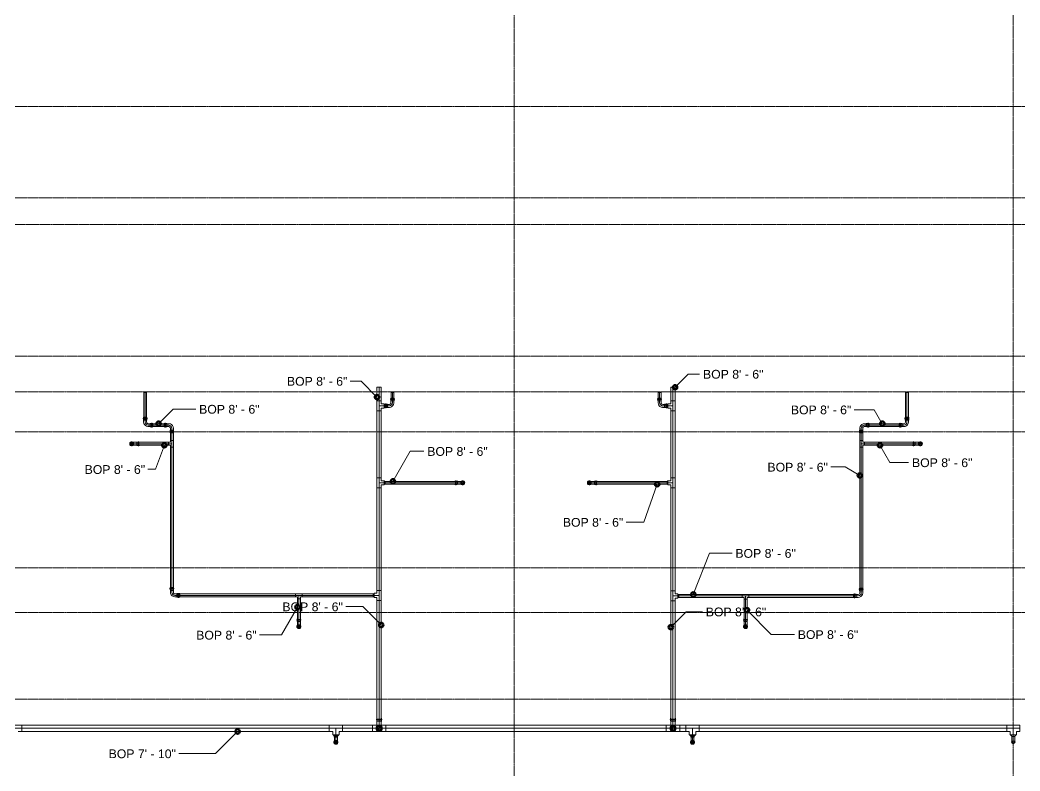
# Model space of a CAD drawing. Header units: inches. Extents: x -3679 to 241, y -496 to 1784.
# Drawn here: x -1233.8 to -785, y 306.9 to 643.7 of the extents above; entities that cross this region are included whole.
import ezdxf

# ---------------------------------------------------------------- set-up
doc = ezdxf.new("R2010")
doc.units = ezdxf.units.IN
doc.header["$MEASUREMENT"] = 0
doc.linetypes.add('Grid Line', pattern=[0.875, 0.5, -0.125, 0.125, -0.125])
for name, color, linetype, lineweight in [('G-ANNO-DIMS', 251, 'Continuous', 9), ('P-PIPE', 1, 'Continuous', 9), ('P-PIPE-CNTR', 1, 'Continuous', 9), ('S-GRID', 8, 'Continuous', 9)]:
    doc.layers.add(name, color=color, linetype=linetype, lineweight=lineweight)
doc.styles.add('Arial', font='arial.ttf', dxfattribs={"height": 3.934132})

# ---------------------------------------------------------------- blocks, each defined once
blk = doc.blocks.new('Victaulic-VicPress316-Elbow 90-45deg Style P568_P571 - Standard-523083-FIFTH LEVEL')
at = {"layer": 'P-PIPE'}
for p, q in [((-3.18, 0.77), (-3.52, 0.77)), ((-3.52, 0.77), (-3.52, -0.77)), ((-3.52, -0.77), (-3.52, 0.77)), ((-2.22, 0.66), (-3.52, 0.66)), ((-3.52, -0.66), (-3.52, 0.66)), ((-3.52, 0.66), (-3.52, -0.66)), ((-3.18, -0.77), (-3.18, 0.77)), ((-3.18, 0.77), (-3.18, -0.77)), ((-2.44, 0.77), (-2.89, 0.77)), ((-2.89, -0.77), (-2.89, 0.77)), ((-2.89, 0.77), (-2.89, -0.77)), ((-1.39, 0.66), (-2.33, 0.66)), ((-2.33, 0), (-2.33, 0.66)), ((-2.33, 0.66), (-2.33, 0)), ((-2.22, -0.66), (-2.22, 0.66)), ((-2.22, 0.66), (-2.22, -0.66)), ((-0.77, 3.52), (-0.77, 3.18)), ((0.77, 3.52), (-0.77, 3.52)), ((-0.77, 3.52), (0.77, 3.52)), ((-0.77, 3.18), (0.77, 3.18)), ((0.77, 3.18), (-0.77, 3.18)), ((-0.77, 2.89), (-0.77, 2.44)), ((-0.77, 2.89), (0.77, 2.89)), ((0.77, 2.89), (-0.77, 2.89)), ((-0.66, 3.52), (-0.66, 2.22)), ((-0.66, 3.52), (0.66, 3.52)), ((0.66, 3.52), (-0.66, 3.52)), ((-0.66, 2.33), (-0.66, 1.39)), ((0, 2.33), (-0.66, 2.33)), ((-0.66, 2.33), (0, 2.33)), ((-0.66, 2.22), (0.66, 2.22)), ((0.66, 2.22), (-0.66, 2.22)), ((0, 2.33), (0.66, 2.33)), ((0.66, 2.33), (0, 2.33)), ((0, 1.39), (0, 2.33)), ((0.66, 2.22), (0.66, 3.52)), ((0.66, 1.39), (0.66, 2.33)), ((0.77, 3.18), (0.77, 3.52)), ((0.77, 2.44), (0.77, 2.89)), ((-3.52, -0.66), (-2.22, -0.66)), ((-3.52, -0.77), (-3.18, -0.77)), ((-2.89, -0.77), (-2.44, -0.77)), ((-2.33, 0), (-2.33, -0.66)), ((-2.33, -0.66), (-2.33, 0)), ((-1.39, 0), (-2.33, 0)), ((-2.33, -0.66), (-1.39, -0.66))]:
    blk.add_line(p, q, dxfattribs=at)
at = {"layer": 'P-PIPE', "flags": 128}
for points in [[(-3.18, 0.77), (-3.11, 0.89), (-2.98, 0.9), (-2.89, 0.79), (-2.89, 0.77)], [(-3.18, 0.77), (-3.18, 0.67), (-3.18, 0.42), (-3.18, 0.07), (-3.18, -0.3), (-3.18, -0.6), (-3.18, -0.75), (-3.18, -0.77)], [(-3.18, -0.77), (-3.18, -0.67), (-3.18, -0.42), (-3.18, -0.07), (-3.18, 0.3), (-3.18, 0.6), (-3.18, 0.75), (-3.18, 0.77)], [(-2.89, -0.77), (-2.89, -0.67), (-2.89, -0.42), (-2.89, -0.07), (-2.89, 0.3), (-2.89, 0.6), (-2.89, 0.75), (-2.89, 0.77)], [(-2.89, 0.77), (-2.89, 0.67), (-2.89, 0.42), (-2.89, 0.07), (-2.89, -0.3), (-2.89, -0.6), (-2.89, -0.75), (-2.89, -0.77)], [(-2.44, 0.77), (-2.24, 0.68), (-2.22, 0.66)], [(-0.66, 1.39), (-0.75, 1.04), (-1, 0.77), (-1.35, 0.66), (-1.39, 0.66)], [(-1.39, -0.66), (-0.78, -0.56), (-0.23, -0.29), (0.22, 0.13), (0.53, 0.67), (0.65, 1.27), (0.66, 1.39)], [(-0.77, 2.89), (-0.89, 2.96), (-0.9, 3.1), (-0.79, 3.18), (-0.77, 3.18)], [(0.77, 3.18), (0.67, 3.18), (0.42, 3.18), (0.07, 3.18), (-0.3, 3.18), (-0.6, 3.18), (-0.75, 3.18), (-0.77, 3.18)], [(-0.77, 3.18), (-0.67, 3.18), (-0.42, 3.18), (-0.07, 3.18), (0.3, 3.18), (0.6, 3.18), (0.75, 3.18), (0.77, 3.18)], [(-0.77, 2.89), (-0.67, 2.89), (-0.42, 2.89), (-0.07, 2.89), (0.3, 2.89), (0.6, 2.89), (0.75, 2.89), (0.77, 2.89)], [(0.77, 2.89), (0.67, 2.89), (0.42, 2.89), (0.07, 2.89), (-0.3, 2.89), (-0.6, 2.89), (-0.75, 2.89), (-0.77, 2.89)], [(-0.66, 2.22), (-0.77, 2.41), (-0.77, 2.44)], [(0.77, 2.44), (0.68, 2.24), (0.66, 2.22)], [(0.77, 3.18), (0.89, 3.11), (0.9, 2.98), (0.79, 2.89), (0.77, 2.89)], [(-2.89, -0.77), (-2.96, -0.89), (-3.1, -0.9), (-3.18, -0.79), (-3.18, -0.77)], [(-2.22, -0.66), (-2.41, -0.77), (-2.44, -0.77)]]:
    blk.add_lwpolyline(points, dxfattribs=at)
at = {"layer": 'P-PIPE'}
blk.add_arc((-1.39, 1.39), 1.39, 270, 0, dxfattribs=at)
blk = doc.blocks.new('Victaulic-VicPress316-Elbow 90-45deg Style P568_P571 - Standard-V2-FIFTH LEVEL')
at = {"layer": 'P-PIPE'}
for p, q in [((-1934.31, 162.63), (-1934.64, 162.63)), ((-1933.35, 162.52), (-1934.64, 162.52)), ((-1934.64, 161.86), (-1934.64, 161.86)), ((-1934.64, 161.86), (-1934.64, 161.86)), ((-1934.64, 161.86), (-1934.64, 161.86)), ((-1934.64, 161.86), (-1934.64, 161.86)), ((-1934.31, 161.86), (-1934.31, 161.86)), ((-1934.31, 161.86), (-1934.31, 161.86)), ((-1933.56, 162.63), (-1934.02, 162.63)), ((-1934.02, 161.86), (-1934.02, 161.86)), ((-1934.02, 161.86), (-1934.02, 161.86)), ((-1932.52, 162.52), (-1933.45, 162.52)), ((-1933.45, 162.52), (-1933.45, 161.86)), ((-1933.45, 161.86), (-1933.45, 162.52)), ((-1933.45, 161.86), (-1933.45, 161.21)), ((-1933.45, 161.21), (-1933.45, 161.86)), ((-1932.52, 161.86), (-1933.45, 161.86)), ((-1933.35, 161.86), (-1933.35, 161.86)), ((-1933.35, 161.86), (-1933.35, 161.86)), ((-1932.52, 161.86), (-1931.12, 161.86)), ((-1931.12, 161.86), (-1931.12, 161.86)), ((-1934.64, 161.21), (-1933.35, 161.21)), ((-1934.64, 161.1), (-1934.31, 161.1)), ((-1934.02, 161.1), (-1933.56, 161.1)), ((-1933.45, 161.21), (-1932.52, 161.21))]:
    blk.add_line(p, q, dxfattribs=at)
at = {"layer": 'P-PIPE', "flags": 128}
for points in [[(-1934.31, 162.63), (-1934.24, 162.75), (-1934.1, 162.76), (-1934.02, 162.65), (-1934.02, 162.63)], [(-1934.31, 162.63), (-1934.31, 162.54), (-1934.31, 162.29), (-1934.31, 161.93), (-1934.31, 161.86)], [(-1934.31, 161.86), (-1934.31, 162.23), (-1934.31, 162.51), (-1934.31, 162.63), (-1934.31, 162.63)], [(-1934.31, 161.1), (-1934.31, 161.19), (-1934.31, 161.44), (-1934.31, 161.8), (-1934.31, 161.86)], [(-1934.31, 161.86), (-1934.31, 161.5), (-1934.31, 161.22), (-1934.31, 161.1), (-1934.31, 161.1)], [(-1934.02, 162.63), (-1934.02, 162.54), (-1934.02, 162.29), (-1934.02, 161.93), (-1934.02, 161.86)], [(-1934.02, 161.86), (-1934.02, 162.23), (-1934.02, 162.51), (-1934.02, 162.63), (-1934.02, 162.63)], [(-1934.02, 161.1), (-1934.02, 161.19), (-1934.02, 161.44), (-1934.02, 161.8), (-1934.02, 161.86)], [(-1934.02, 161.86), (-1934.02, 161.5), (-1934.02, 161.22), (-1934.02, 161.1), (-1934.02, 161.1)], [(-1933.56, 162.63), (-1933.36, 162.54), (-1933.35, 162.52)], [(-1931.12, 162.52), (-1931.22, 162.52), (-1931.48, 162.52), (-1931.89, 162.52), (-1932.37, 162.52), (-1932.52, 162.52)], [(-1930.21, 161.86), (-1930.31, 162.26), (-1930.56, 162.58), (-1930.93, 162.76), (-1931.34, 162.75), (-1931.71, 162.56), (-1931.96, 162.24), (-1932.04, 161.86)], [(-1932.04, 161.86), (-1931.94, 161.47), (-1931.69, 161.15), (-1931.32, 160.97), (-1930.91, 160.98), (-1930.54, 161.17), (-1930.29, 161.49), (-1930.21, 161.86)], [(-1930.36, 161.86), (-1930.45, 162.23), (-1930.7, 162.51), (-1931.06, 162.63), (-1931.43, 162.57), (-1931.73, 162.34), (-1931.88, 162), (-1931.89, 161.86)], [(-1931.89, 161.86), (-1931.8, 161.5), (-1931.55, 161.22), (-1931.19, 161.1), (-1930.82, 161.16), (-1930.52, 161.39), (-1930.37, 161.73), (-1930.36, 161.86)], [(-1934.02, 161.1), (-1934.08, 160.98), (-1934.22, 160.97), (-1934.31, 161.08), (-1934.31, 161.1)], [(-1933.35, 161.21), (-1933.54, 161.1), (-1933.56, 161.1)], [(-1932.52, 161.21), (-1932.02, 161.21), (-1931.59, 161.21), (-1931.28, 161.21), (-1931.13, 161.21), (-1931.12, 161.21)]]:
    blk.add_lwpolyline(points, dxfattribs=at)
at = {"layer": 'P-PIPE'}
for radius, start, end in [(0.766, 0, 180), (0.766, 0, 180), (0.766, 0, 180), (0.766, 180, 0), (0.766, 180, 0), (0.766, 180, 0), (0.657, 0, 180), (0.657, 0, 180), (0.657, 90, 180), (0.658, 180, 0), (0.658, 180, 0), (0.657, 180, 270), (0.658, 0, 90), (0.658, 270, 0)]:
    blk.add_arc((-1931.12, 161.86), radius, start, end, dxfattribs=at)
blk = doc.blocks.new('Victaulic-VicPress316-Elbow 90-45deg Style P568_P571 - Standard-V1-FIFTH LEVEL')
at = {"layer": 'P-PIPE'}
for p, q in [((-2327.12, 161.86), (-2327.12, 161.86)), ((-2327.12, 161.86), (-2325.73, 161.86)), ((-2324.79, 162.52), (-2325.73, 162.52)), ((-2325.73, 161.86), (-2324.79, 161.86)), ((-2323.6, 162.52), (-2324.9, 162.52)), ((-2324.9, 161.86), (-2324.9, 161.86)), ((-2324.9, 161.86), (-2324.9, 161.86)), ((-2324.79, 162.52), (-2324.79, 161.86)), ((-2324.79, 161.86), (-2324.79, 162.52)), ((-2324.79, 161.86), (-2324.79, 161.21)), ((-2324.79, 161.21), (-2324.79, 161.86)), ((-2324.23, 162.63), (-2324.69, 162.63)), ((-2324.23, 161.86), (-2324.23, 161.86)), ((-2324.23, 161.86), (-2324.23, 161.86)), ((-2323.6, 162.63), (-2323.94, 162.63)), ((-2323.94, 161.86), (-2323.94, 161.86)), ((-2323.94, 161.86), (-2323.94, 161.86)), ((-2323.6, 161.86), (-2323.6, 161.86)), ((-2323.6, 161.86), (-2323.6, 161.86)), ((-2323.6, 161.86), (-2323.6, 161.86)), ((-2323.6, 161.86), (-2323.6, 161.86)), ((-2325.73, 161.21), (-2324.79, 161.21)), ((-2324.9, 161.21), (-2323.6, 161.21)), ((-2324.69, 161.1), (-2324.23, 161.1)), ((-2323.94, 161.1), (-2323.6, 161.1))]:
    blk.add_line(p, q, dxfattribs=at)
at = {"layer": 'P-PIPE', "flags": 128}
for points in [[(-2326.21, 161.86), (-2326.31, 162.26), (-2326.56, 162.58), (-2326.93, 162.76), (-2327.34, 162.75), (-2327.71, 162.56), (-2327.96, 162.24), (-2328.04, 161.86)], [(-2328.04, 161.86), (-2327.94, 161.47), (-2327.69, 161.15), (-2327.32, 160.97), (-2326.91, 160.98), (-2326.54, 161.17), (-2326.29, 161.49), (-2326.21, 161.86)], [(-2326.36, 161.86), (-2326.45, 162.23), (-2326.7, 162.51), (-2327.06, 162.63), (-2327.43, 162.57), (-2327.73, 162.34), (-2327.88, 162), (-2327.89, 161.86)], [(-2327.89, 161.86), (-2327.8, 161.5), (-2327.55, 161.22), (-2327.19, 161.1), (-2326.82, 161.16), (-2326.52, 161.39), (-2326.37, 161.73), (-2326.36, 161.86)], [(-2325.73, 162.52), (-2326.23, 162.52), (-2326.66, 162.52), (-2326.97, 162.52), (-2327.12, 162.52), (-2327.12, 162.52)], [(-2324.9, 162.52), (-2324.71, 162.63), (-2324.69, 162.63)], [(-2324.23, 162.63), (-2324.17, 162.75), (-2324.03, 162.76), (-2323.94, 162.65), (-2323.94, 162.63)], [(-2324.23, 162.63), (-2324.23, 162.54), (-2324.23, 162.29), (-2324.23, 161.93), (-2324.23, 161.86)], [(-2324.23, 161.86), (-2324.23, 162.23), (-2324.23, 162.51), (-2324.23, 162.63), (-2324.23, 162.63)], [(-2324.23, 161.1), (-2324.23, 161.19), (-2324.23, 161.44), (-2324.23, 161.8), (-2324.23, 161.86)], [(-2324.23, 161.86), (-2324.23, 161.5), (-2324.23, 161.22), (-2324.23, 161.1), (-2324.23, 161.1)], [(-2323.94, 162.63), (-2323.94, 162.54), (-2323.94, 162.29), (-2323.94, 161.93), (-2323.94, 161.86)], [(-2323.94, 161.86), (-2323.94, 162.23), (-2323.94, 162.51), (-2323.94, 162.63), (-2323.94, 162.63)], [(-2323.94, 161.1), (-2323.94, 161.19), (-2323.94, 161.44), (-2323.94, 161.8), (-2323.94, 161.86)], [(-2323.94, 161.86), (-2323.94, 161.5), (-2323.94, 161.22), (-2323.94, 161.1), (-2323.94, 161.1)], [(-2327.12, 161.21), (-2327.03, 161.21), (-2326.77, 161.21), (-2326.36, 161.21), (-2325.88, 161.21), (-2325.73, 161.21)], [(-2324.69, 161.1), (-2324.89, 161.19), (-2324.9, 161.21)], [(-2323.94, 161.1), (-2324.01, 160.98), (-2324.15, 160.97), (-2324.23, 161.08), (-2324.23, 161.1)]]:
    blk.add_lwpolyline(points, dxfattribs=at)
at = {"layer": 'P-PIPE'}
for radius, start, end in [(0.767, 0, 180), (0.767, 0, 180), (0.767, 0, 180), (0.767, 180, 360), (0.767, 180, 0), (0.767, 180, 0), (0.657, 360, 180), (0.657, 0, 180), (0.657, 90, 180), (0.658, 180, 0), (0.658, 180, 0), (0.657, 180, 270), (0.658, 0, 90), (0.658, 270, 0)]:
    blk.add_arc((-2327.12, 161.86), radius, start, end, dxfattribs=at)
blk = doc.blocks.new('Victaulic-VicPress316-Elbow 90-45deg Style P568_P571 - Standard-1244383-FIFTH LEVEL')
at = {"layer": 'P-PIPE'}
for p, q in [((-3.18, 0.77), (-3.52, 0.77)), ((-3.52, 0.77), (-3.52, -0.77)), ((-3.52, -0.77), (-3.52, 0.77)), ((-2.22, 0.66), (-3.52, 0.66)), ((-3.52, -0.66), (-3.52, 0.66)), ((-3.52, 0.66), (-3.52, -0.66)), ((-3.18, -0.77), (-3.18, 0.77)), ((-3.18, 0.77), (-3.18, -0.77)), ((-2.44, 0.77), (-2.89, 0.77)), ((-2.89, -0.77), (-2.89, 0.77)), ((-2.89, 0.77), (-2.89, -0.77)), ((-1.39, 0.66), (-2.33, 0.66)), ((-2.33, 0), (-2.33, 0.66)), ((-2.33, 0.66), (-2.33, 0)), ((-2.33, 0), (-2.33, -0.66)), ((-2.33, -0.66), (-2.33, 0)), ((-1.39, 0), (-2.33, 0)), ((-2.22, -0.66), (-2.22, 0.66)), ((-2.22, 0.66), (-2.22, -0.66)), ((-3.52, -0.66), (-2.22, -0.66)), ((-3.52, -0.77), (-3.18, -0.77)), ((-2.89, -0.77), (-2.44, -0.77)), ((-2.33, -0.66), (-1.39, -0.66)), ((-0.77, -2.44), (-0.77, -2.89)), ((0.77, -2.89), (-0.77, -2.89)), ((-0.77, -2.89), (0.77, -2.89)), ((-0.77, -3.18), (-0.77, -3.52)), ((0.77, -3.18), (-0.77, -3.18)), ((-0.77, -3.18), (0.77, -3.18)), ((-0.77, -3.52), (0.77, -3.52)), ((0.77, -3.52), (-0.77, -3.52)), ((-0.66, -1.39), (-0.66, -2.33)), ((-0.66, -2.22), (-0.66, -3.52)), ((0.66, -2.22), (-0.66, -2.22)), ((-0.66, -2.22), (0.66, -2.22)), ((0, -2.33), (-0.66, -2.33)), ((-0.66, -2.33), (0, -2.33)), ((0.66, -3.52), (-0.66, -3.52)), ((-0.66, -3.52), (0.66, -3.52)), ((0, -1.39), (0, -2.33)), ((0, -2.33), (0.66, -2.33)), ((0.66, -2.33), (0, -2.33)), ((0.66, -2.33), (0.66, -1.39)), ((0.66, -3.52), (0.66, -2.22)), ((0.77, -2.89), (0.77, -2.44)), ((0.77, -3.52), (0.77, -3.18))]:
    blk.add_line(p, q, dxfattribs=at)
at = {"layer": 'P-PIPE', "flags": 128}
for points in [[(-3.18, 0.77), (-3.11, 0.89), (-2.98, 0.9), (-2.89, 0.79), (-2.89, 0.77)], [(-3.18, 0.77), (-3.18, 0.67), (-3.18, 0.42), (-3.18, 0.07), (-3.18, -0.3), (-3.18, -0.6), (-3.18, -0.75), (-3.18, -0.77)], [(-3.18, -0.77), (-3.18, -0.67), (-3.18, -0.42), (-3.18, -0.07), (-3.18, 0.3), (-3.18, 0.6), (-3.18, 0.75), (-3.18, 0.77)], [(-2.89, -0.77), (-2.89, -0.67), (-2.89, -0.42), (-2.89, -0.07), (-2.89, 0.3), (-2.89, 0.6), (-2.89, 0.75), (-2.89, 0.77)], [(-2.89, 0.77), (-2.89, 0.67), (-2.89, 0.42), (-2.89, 0.07), (-2.89, -0.3), (-2.89, -0.6), (-2.89, -0.75), (-2.89, -0.77)], [(-2.44, 0.77), (-2.24, 0.68), (-2.22, 0.66)], [(0.66, -1.39), (0.56, -0.78), (0.29, -0.23), (-0.13, 0.22), (-0.67, 0.53), (-1.27, 0.65), (-1.39, 0.66)], [(-2.89, -0.77), (-2.96, -0.89), (-3.1, -0.9), (-3.18, -0.79), (-3.18, -0.77)], [(-2.22, -0.66), (-2.41, -0.77), (-2.44, -0.77)], [(-1.39, -0.66), (-1.04, -0.75), (-0.77, -1), (-0.66, -1.35), (-0.66, -1.39)], [(-0.77, -3.18), (-0.89, -3.11), (-0.9, -2.98), (-0.79, -2.89), (-0.77, -2.89)], [(-0.77, -2.44), (-0.68, -2.24), (-0.66, -2.22)], [(0.77, -2.89), (0.67, -2.89), (0.42, -2.89), (0.07, -2.89), (-0.3, -2.89), (-0.6, -2.89), (-0.75, -2.89), (-0.77, -2.89)], [(-0.77, -2.89), (-0.67, -2.89), (-0.42, -2.89), (-0.07, -2.89), (0.3, -2.89), (0.6, -2.89), (0.75, -2.89), (0.77, -2.89)], [(-0.77, -3.18), (-0.67, -3.18), (-0.42, -3.18), (-0.07, -3.18), (0.3, -3.18), (0.6, -3.18), (0.75, -3.18), (0.77, -3.18)], [(0.77, -3.18), (0.67, -3.18), (0.42, -3.18), (0.07, -3.18), (-0.3, -3.18), (-0.6, -3.18), (-0.75, -3.18), (-0.77, -3.18)], [(0.66, -2.22), (0.77, -2.41), (0.77, -2.44)], [(0.77, -2.89), (0.89, -2.96), (0.9, -3.1), (0.79, -3.18), (0.77, -3.18)]]:
    blk.add_lwpolyline(points, dxfattribs=at)
at = {"layer": 'P-PIPE'}
blk.add_arc((-1.39, -1.39), 1.39, 360, 90, dxfattribs=at)
blk = doc.blocks.new('Transition - Generic - Plumbing-CW-1126388-FIFTH LEVEL')
at = {"layer": 'P-PIPE'}
for radius, start, end in [(1.31, 0, 180), (1.31, 180, 0), (0.812, 0, 180), (0.813, 180, 0)]:
    blk.add_arc((-2607, 272), radius, start, end, dxfattribs=at)
blk = doc.blocks.new('Victaulic-VicPress316-Elbow 90-45deg Style P568_P571 - Standard-V11-FIFTH LEVEL')
at = {"layer": 'P-PIPE'}
for p, q in [((-3077.06, 595.55), (-3077.06, 595.17)), ((-3077.06, 594.85), (-3077.06, 594.29)), ((-3076.95, 595.55), (-3076.95, 594.07)), ((-3076.95, 594.18), (-3076.95, 593.02)), ((-3076, 594.18), (-3076.95, 594.18)), ((-3076.95, 594.18), (-3076, 594.18)), ((-3076, 595.55), (-3076, 595.55)), ((-3076, 595.55), (-3076, 595.55)), ((-3076, 595.55), (-3076, 595.55)), ((-3076, 595.55), (-3076, 595.55)), ((-3076, 595.17), (-3076, 595.17)), ((-3076, 595.17), (-3076, 595.17)), ((-3076, 594.85), (-3076, 594.85)), ((-3076, 594.85), (-3076, 594.85)), ((-3075.05, 594.18), (-3076, 594.18)), ((-3076, 594.18), (-3075.05, 594.18)), ((-3076, 593.02), (-3076, 594.18)), ((-3076, 594.07), (-3076, 594.07)), ((-3076, 594.07), (-3076, 594.07)), ((-3076, 591), (-3076, 593.02)), ((-3075.05, 594.07), (-3075.05, 595.55)), ((-3075.05, 593.02), (-3075.05, 594.18)), ((-3074.94, 595.17), (-3074.94, 595.55)), ((-3074.94, 594.29), (-3074.94, 594.85)), ((-3076, 591), (-3076, 591))]:
    blk.add_line(p, q, dxfattribs=at)
at = {"layer": 'P-PIPE', "flags": 128}
for points in [[(-3077.06, 594.85), (-3077.2, 594.92), (-3077.21, 595.08), (-3077.09, 595.17), (-3077.06, 595.17)], [(-3077.06, 595.17), (-3076.97, 595.17), (-3076.71, 595.17), (-3076.32, 595.17), (-3076, 595.17)], [(-3076, 595.17), (-3076.44, 595.17), (-3076.79, 595.17), (-3077.01, 595.17), (-3077.06, 595.17)], [(-3077.06, 594.85), (-3076.97, 594.85), (-3076.71, 594.85), (-3076.32, 594.85), (-3076, 594.85)], [(-3076, 594.85), (-3076.44, 594.85), (-3076.79, 594.85), (-3077.01, 594.85), (-3077.06, 594.85)], [(-3076.95, 594.07), (-3077.06, 594.26), (-3077.06, 594.29)], [(-3076.95, 591), (-3076.95, 591.09), (-3076.95, 591.36), (-3076.95, 591.79), (-3076.95, 592.32), (-3076.95, 592.92), (-3076.95, 593.02)], [(-3074.94, 595.17), (-3075.04, 595.17), (-3075.3, 595.17), (-3075.68, 595.17), (-3076, 595.17)], [(-3076, 595.17), (-3075.57, 595.17), (-3075.21, 595.17), (-3074.99, 595.17), (-3074.94, 595.17)], [(-3074.94, 594.85), (-3075.04, 594.85), (-3075.3, 594.85), (-3075.68, 594.85), (-3076, 594.85)], [(-3076, 594.85), (-3075.57, 594.85), (-3075.21, 594.85), (-3074.99, 594.85), (-3074.94, 594.85)], [(-3074.94, 594.29), (-3075.03, 594.09), (-3075.05, 594.07)], [(-3075.05, 593.02), (-3075.05, 592.41), (-3075.05, 591.86), (-3075.05, 591.42), (-3075.05, 591.12), (-3075.05, 591), (-3075.05, 591)], [(-3074.94, 595.17), (-3074.81, 595.1), (-3074.79, 594.94), (-3074.92, 594.85), (-3074.94, 594.85)], [(-3076, 592.22), (-3076.47, 592.13), (-3076.87, 591.87), (-3077.13, 591.47), (-3077.23, 591.01), (-3077.14, 590.54), (-3076.87, 590.14), (-3076.48, 589.87), (-3076.02, 589.78), (-3076, 589.78)], [(-3076.95, 591), (-3076.86, 591.41), (-3076.6, 591.74), (-3076.23, 591.92), (-3076, 591.95)], [(-3076, 590.05), (-3076.41, 590.14), (-3076.74, 590.4), (-3076.93, 590.78), (-3076.95, 591)], [(-3076, 589.78), (-3075.54, 589.87), (-3075.14, 590.13), (-3074.87, 590.53), (-3074.78, 590.99), (-3074.87, 591.46), (-3075.13, 591.86), (-3075.53, 592.13), (-3075.99, 592.22), (-3076, 592.22)], [(-3076, 591.95), (-3075.59, 591.86), (-3075.27, 591.6), (-3075.08, 591.22), (-3075.05, 591)], [(-3075.05, 591), (-3075.15, 590.59), (-3075.4, 590.26), (-3075.78, 590.08), (-3076, 590.05)]]:
    blk.add_lwpolyline(points, dxfattribs=at)
at = {"layer": 'P-PIPE'}
for radius, start, end in [(1.06, 90, 270), (1.06, 90, 270), (1.06, 90, 270), (0.95, 90, 270), (0.95, 90, 270), (0.95, 90, 180), (0.95, 180, 270), (1.06, 270, 90), (1.06, 270, 90), (1.06, 270, 90), (0.95, 270, 90), (0.95, 270, 90), (0.95, 0, 90), (0.95, 270, 0)]:
    blk.add_arc((-3076, 591), radius, start, end, dxfattribs=at)

msp = doc.modelspace()

# ---------------------------------------------------------------- linework, layer by layer
at = {"layer": 'G-ANNO-DIMS'}
for p, q in [((-939.79, 479), (-933.86, 484.92)), ((-933.86, 484.92), (-928.77, 484.92)), ((-1080.75, 481.76), (-1085.57, 481.76)), ((-1073.58, 474.59), (-1080.75, 481.76)), ((-1171.59, 462.66), (-1165.04, 469.21)), ((-1165.04, 469.21), (-1154.9, 469.21)), ((-850.42, 468.93), (-859.42, 468.93)), ((-846.8, 462.66), (-850.42, 468.93)), ((-1169, 452.98), (-1172.98, 442.18)), ((-1066.43, 436.79), (-1058.64, 450.29)), ((-1058.64, 450.29), (-1052.51, 450.29)), ((-847.86, 452.98), (-843.39, 445.24)), ((-843.39, 445.24), (-834.98, 445.24)), ((-1172.98, 442.18), (-1176.35, 442.18)), ((-863.45, 443.24), (-869.93, 443.24)), ((-856.9, 439.46), (-863.45, 443.24)), ((-947.85, 435.48), (-953.89, 418.5)), ((-953.89, 418.5), (-961.75, 418.5)), ((-931.61, 386.06), (-924.32, 404.56)), ((-924.32, 404.56), (-914.24, 404.56)), ((-1109.28, 380.31), (-1116.46, 367.88)), ((-1079.9, 380.59), (-1087.61, 380.59)), ((-1071.67, 372.36), (-1079.9, 380.59)), ((-941.69, 371.39), (-934.78, 378.3)), ((-934.78, 378.3), (-927.52, 378.3)), ((-907.51, 379.03), (-896.61, 368.13)), ((-896.61, 368.13), (-886.23, 368.13)), ((-1116.46, 367.88), (-1126.29, 367.88)), ((-1136.14, 324.56), (-1146.03, 314.67)), ((-1146.03, 314.67), (-1162.54, 314.67))]:
    msp.add_line(p, q, dxfattribs=at)
at = {"layer": 'G-ANNO-DIMS', "lineweight": 50}
for centre in [(-939.79, 479), (-1073.58, 474.59), (-1171.59, 462.66), (-846.8, 462.66), (-1169, 452.98), (-847.86, 452.98), (-856.9, 439.46), (-1066.43, 436.79), (-947.85, 435.48), (-931.61, 386.06), (-1109.28, 380.31), (-907.51, 379.03), (-1071.67, 372.36), (-941.69, 371.39), (-1136.14, 324.56)]:
    msp.add_circle(centre, 1, dxfattribs=at)
at = {"layer": 'P-PIPE'}
for p, q in [((-1178.28, 476.64), (-1178.28, 464.33)), ((-1176.97, 476.64), (-1178.28, 476.64)), ((-1176.97, 464.33), (-1176.97, 476.64)), ((-1073.58, 479), (-1073.58, 472.88)), ((-1071.67, 479), (-1073.58, 479)), ((-1071.67, 472.88), (-1071.67, 479)), ((-1067.28, 476.64), (-1067.28, 472.97)), ((-1065.97, 476.64), (-1067.28, 476.64)), ((-1065.97, 472.97), (-1065.97, 476.64)), ((-947.39, 476.64), (-947.39, 472.97)), ((-946.08, 476.64), (-947.39, 476.64)), ((-946.08, 472.97), (-946.08, 476.64)), ((-941.69, 479), (-941.69, 472.88)), ((-939.79, 479), (-941.69, 479)), ((-939.79, 472.88), (-939.79, 479)), ((-836.39, 476.64), (-836.39, 464.33)), ((-835.08, 476.64), (-836.39, 476.64)), ((-835.08, 464.33), (-835.08, 476.64)), ((-1073.58, 472.88), (-1073.58, 468.39)), ((-1071.67, 472.88), (-1073.58, 472.88)), ((-1073.58, 472.88), (-1071.67, 472.88)), ((-1071.67, 472.88), (-1073.58, 472.88)), ((-1071.67, 471.59), (-1071.67, 472.88)), ((-1070.38, 471.59), (-1071.67, 471.59)), ((-1070.38, 471.59), (-1070.38, 469.68)), ((-1070.38, 469.68), (-1070.38, 471.59)), ((-1069.97, 471.2), (-1070.38, 471.45)), ((-1068.95, 471.29), (-1069.97, 471.29)), ((-1069.97, 469.98), (-1069.97, 471.29)), ((-1068.95, 469.98), (-1068.95, 471.29)), ((-1065.97, 472.97), (-1067.28, 472.97)), ((-946.08, 472.97), (-947.39, 472.97)), ((-943.39, 471.29), (-944.41, 471.29)), ((-944.41, 469.98), (-944.41, 471.29)), ((-942.98, 471.45), (-943.39, 471.2)), ((-943.39, 469.98), (-943.39, 471.29)), ((-941.69, 471.59), (-942.98, 471.59)), ((-942.98, 471.59), (-942.98, 469.68)), ((-942.98, 469.68), (-942.98, 471.59)), ((-939.79, 472.88), (-941.69, 472.88)), ((-941.69, 472.88), (-941.69, 471.59)), ((-941.69, 472.88), (-939.78, 472.88)), ((-939.78, 472.88), (-941.69, 472.88)), ((-939.78, 468.39), (-939.78, 472.88)), ((-1071.67, 468.39), (-1073.58, 468.39)), ((-1073.58, 468.39), (-1071.67, 468.39)), ((-1073.58, 468.39), (-1073.58, 438.38)), ((-1071.67, 468.39), (-1073.58, 468.39)), ((-1071.67, 468.39), (-1071.67, 469.68)), ((-1071.67, 469.68), (-1070.38, 469.68)), ((-1071.67, 438.38), (-1071.67, 468.39)), ((-1070.38, 469.82), (-1069.97, 470.07)), ((-1069.97, 469.98), (-1068.95, 469.98)), ((-944.41, 469.98), (-943.39, 469.98)), ((-943.39, 470.07), (-942.98, 469.82)), ((-942.98, 469.68), (-941.69, 469.68)), ((-941.69, 469.68), (-941.69, 468.39)), ((-941.69, 468.39), (-939.78, 468.39)), ((-939.78, 468.39), (-941.69, 468.39)), ((-941.69, 468.39), (-941.69, 438.38)), ((-939.79, 468.39), (-941.69, 468.39)), ((-939.79, 438.38), (-939.79, 468.39)), ((-1176.97, 464.33), (-1178.28, 464.33)), ((-1167.95, 462.66), (-1175.3, 462.66)), ((-1175.3, 461.35), (-1175.3, 462.66)), ((-1167.95, 461.35), (-1167.95, 462.66)), ((-838.07, 462.66), (-853.91, 462.66)), ((-853.91, 462.66), (-853.91, 461.35)), ((-838.07, 462.66), (-838.07, 461.35)), ((-835.08, 464.33), (-836.39, 464.33)), ((-1175.3, 461.35), (-1167.95, 461.35)), ((-1166.28, 459.67), (-1166.28, 455.13)), ((-1166.28, 459.67), (-1164.97, 459.67)), ((-1164.97, 455.13), (-1164.97, 459.67)), ((-856.9, 459.67), (-856.9, 455.13)), ((-856.9, 459.67), (-855.58, 459.67)), ((-855.58, 455.13), (-855.58, 459.67)), ((-853.91, 461.35), (-838.07, 461.35)), ((-1167.12, 454.29), (-1181.3, 454.29)), ((-1181.3, 452.98), (-1181.3, 454.29)), ((-1167.12, 452.98), (-1167.12, 454.29)), ((-1166.28, 454.29), (-1167.12, 454.29)), ((-1167.12, 454.29), (-1167.12, 452.98)), ((-1167.12, 452.98), (-1167.12, 454.29)), ((-1166.28, 455.13), (-1164.97, 455.13)), ((-1166.28, 455.13), (-1166.28, 454.29)), ((-1166.28, 455.13), (-1164.97, 455.13)), ((-1164.97, 455.13), (-1166.28, 455.13)), ((-1164.97, 452.14), (-1164.97, 455.13)), ((-856.9, 455.13), (-855.58, 455.13)), ((-856.9, 455.13), (-856.9, 452.14)), ((-855.58, 455.13), (-856.9, 455.13)), ((-856.9, 455.13), (-855.58, 455.13)), ((-855.58, 454.29), (-855.58, 455.13)), ((-854.75, 454.29), (-855.58, 454.29)), ((-832.07, 454.29), (-854.75, 454.29)), ((-854.75, 454.29), (-854.75, 452.98)), ((-854.75, 454.29), (-854.75, 452.98)), ((-854.75, 452.98), (-854.75, 454.29)), ((-832.07, 454.29), (-832.07, 452.98)), ((-1181.3, 452.98), (-1167.12, 452.98)), ((-1167.12, 452.98), (-1166.28, 452.98)), ((-1166.28, 452.98), (-1166.28, 452.14)), ((-1166.28, 452.14), (-1164.97, 452.14)), ((-1164.97, 452.14), (-1166.28, 452.14)), ((-1166.28, 452.14), (-1166.28, 387.97)), ((-1164.97, 452.14), (-1166.28, 452.14)), ((-1164.97, 387.97), (-1164.97, 452.14)), ((-855.58, 452.14), (-856.9, 452.14)), ((-856.9, 452.14), (-855.58, 452.14)), ((-856.9, 452.14), (-856.9, 387.73)), ((-855.58, 452.14), (-856.9, 452.14)), ((-855.58, 452.14), (-855.58, 452.98)), ((-855.58, 452.98), (-854.75, 452.98)), ((-855.58, 387.73), (-855.58, 452.14)), ((-854.75, 452.98), (-832.07, 452.98)), ((-1073.58, 438.38), (-1073.58, 433.89)), ((-1071.67, 438.38), (-1073.58, 438.38)), ((-1073.58, 438.38), (-1071.67, 438.38)), ((-1071.67, 438.38), (-1073.58, 438.38)), ((-1071.67, 437.09), (-1071.67, 438.38)), ((-1070.38, 437.09), (-1071.67, 437.09)), ((-1070.38, 437.09), (-1070.38, 435.18)), ((-1070.38, 435.18), (-1070.38, 437.09)), ((-1069.97, 436.7), (-1070.38, 436.95)), ((-1070.38, 435.32), (-1069.97, 435.57)), ((-1037.45, 436.79), (-1069.97, 436.79)), ((-1069.97, 436.79), (-1069.97, 435.48)), ((-1069.97, 435.48), (-1037.45, 435.48)), ((-1037.45, 436.79), (-1037.45, 435.48)), ((-943.39, 436.79), (-975.91, 436.79)), ((-975.91, 435.48), (-975.91, 436.79)), ((-975.91, 435.48), (-943.39, 435.48)), ((-942.98, 436.95), (-943.39, 436.7)), ((-943.39, 435.48), (-943.39, 436.79)), ((-943.39, 435.57), (-942.98, 435.32)), ((-941.69, 437.09), (-942.98, 437.09)), ((-942.98, 437.09), (-942.98, 435.18)), ((-942.98, 435.18), (-942.98, 437.09)), ((-941.69, 438.38), (-941.69, 437.09)), ((-941.69, 438.38), (-939.78, 438.38)), ((-939.78, 438.38), (-941.69, 438.38)), ((-939.79, 438.38), (-941.69, 438.38)), ((-939.78, 433.89), (-939.78, 438.38)), ((-1071.67, 433.89), (-1073.58, 433.89)), ((-1073.58, 433.89), (-1071.67, 433.89)), ((-1073.58, 433.89), (-1073.58, 387.88)), ((-1071.67, 433.89), (-1073.58, 433.89)), ((-1071.67, 433.89), (-1071.67, 435.18)), ((-1071.67, 435.18), (-1070.38, 435.18)), ((-1071.67, 387.88), (-1071.67, 433.89)), ((-942.98, 435.18), (-941.69, 435.18)), ((-941.69, 435.18), (-941.69, 433.89)), ((-941.69, 433.89), (-939.78, 433.89)), ((-939.78, 433.89), (-941.69, 433.89)), ((-941.69, 433.89), (-941.69, 387.65)), ((-939.79, 433.89), (-941.69, 433.89)), ((-939.79, 387.65), (-939.79, 433.89)), ((-1164.97, 387.97), (-1166.28, 387.97)), ((-1110.12, 386.29), (-1163.3, 386.29)), ((-1163.3, 384.98), (-1163.3, 386.29)), ((-1107.13, 386.29), (-1110.12, 386.29)), ((-1110.12, 384.98), (-1110.12, 386.29)), ((-1110.12, 386.29), (-1110.12, 384.98)), ((-1110.12, 384.98), (-1110.12, 386.29)), ((-1075.28, 386.29), (-1107.13, 386.29)), ((-1107.13, 384.98), (-1107.13, 386.29)), ((-1107.13, 384.98), (-1107.13, 386.29)), ((-1107.13, 386.29), (-1107.13, 384.98)), ((-1074.87, 386.45), (-1075.28, 386.2)), ((-1075.28, 384.98), (-1075.28, 386.29)), ((-1073.58, 386.59), (-1074.87, 386.59)), ((-1074.87, 386.59), (-1074.87, 384.68)), ((-1074.87, 384.68), (-1074.87, 386.59)), ((-1073.58, 387.88), (-1073.58, 386.59)), ((-1073.58, 387.88), (-1071.67, 387.88)), ((-1071.67, 387.88), (-1073.58, 387.88)), ((-1071.67, 387.88), (-1073.58, 387.88)), ((-1071.67, 383.39), (-1071.67, 387.88)), ((-941.69, 387.65), (-941.69, 383.16)), ((-939.78, 387.65), (-941.69, 387.65)), ((-941.69, 387.65), (-939.78, 387.65)), ((-939.79, 387.65), (-941.69, 387.65)), ((-939.78, 386.36), (-939.78, 387.65)), ((-938.49, 386.36), (-939.78, 386.36)), ((-938.49, 386.36), (-938.49, 384.45)), ((-938.49, 384.45), (-938.49, 386.36)), ((-938.08, 385.97), (-938.49, 386.22)), ((-909.66, 386.06), (-938.08, 386.06)), ((-938.08, 384.75), (-938.08, 386.06)), ((-906.67, 386.06), (-909.66, 386.06)), ((-909.66, 384.75), (-909.66, 386.06)), ((-909.66, 386.06), (-909.66, 384.75)), ((-909.66, 384.75), (-909.66, 386.06)), ((-858.57, 386.06), (-906.67, 386.06)), ((-906.67, 384.75), (-906.67, 386.06)), ((-906.67, 384.75), (-906.67, 386.06)), ((-906.67, 386.06), (-906.67, 384.75)), ((-858.57, 384.75), (-858.57, 386.06)), ((-855.58, 387.73), (-856.9, 387.73)), ((-1163.3, 384.98), (-1110.12, 384.98)), ((-1110.12, 384.98), (-1109.28, 384.98)), ((-1109.28, 384.98), (-1109.28, 384.14)), ((-1109.28, 384.14), (-1109.28, 373.97)), ((-1107.97, 384.14), (-1109.28, 384.14)), ((-1107.97, 384.14), (-1109.28, 384.14)), ((-1109.28, 384.14), (-1107.97, 384.14)), ((-1107.97, 384.98), (-1107.13, 384.98)), ((-1107.97, 384.14), (-1107.97, 384.98)), ((-1107.97, 373.97), (-1107.97, 384.14)), ((-1107.13, 384.98), (-1075.28, 384.98)), ((-1075.28, 385.07), (-1074.87, 384.82)), ((-1074.87, 384.68), (-1073.58, 384.68)), ((-1073.58, 384.68), (-1073.58, 383.39)), ((-1073.58, 383.39), (-1071.67, 383.39)), ((-1071.67, 383.39), (-1073.58, 383.39)), ((-1073.58, 383.39), (-1073.58, 329.18)), ((-1073.58, 383.39), (-1071.67, 383.39)), ((-1071.67, 329.18), (-1071.67, 383.39)), ((-939.78, 383.16), (-941.69, 383.16)), ((-941.69, 383.16), (-939.78, 383.16)), ((-941.69, 383.16), (-941.69, 329.18)), ((-941.69, 383.16), (-939.79, 383.16)), ((-939.79, 329.18), (-939.79, 383.16)), ((-939.78, 383.16), (-939.78, 384.45)), ((-939.78, 384.45), (-938.49, 384.45)), ((-938.49, 384.59), (-938.08, 384.84)), ((-938.08, 384.75), (-909.66, 384.75)), ((-909.66, 384.75), (-908.82, 384.75)), ((-908.82, 384.75), (-908.82, 383.91)), ((-908.82, 383.91), (-908.82, 373.97)), ((-907.51, 383.91), (-908.82, 383.91)), ((-907.51, 383.91), (-908.82, 383.91)), ((-908.82, 383.91), (-907.51, 383.91)), ((-907.51, 384.75), (-906.67, 384.75)), ((-907.51, 383.91), (-907.51, 384.75)), ((-907.51, 373.97), (-907.51, 383.91)), ((-906.67, 384.75), (-858.57, 384.75)), ((-1107.97, 373.97), (-1109.28, 373.97)), ((-907.51, 373.97), (-908.82, 373.97)), ((-1073.58, 329.18), (-1071.67, 329.18)), ((-941.69, 329.18), (-939.79, 329.18)), ((-1233.01, 327.44), (-1238.99, 327.44)), ((-1234.56, 324.56), (-1233.01, 324.56)), ((-1233.01, 324.56), (-1233.01, 327.44)), ((-1233.01, 327.44), (-1233.01, 324.56)), ((-1094.99, 327.44), (-1233.01, 327.44)), ((-1233.01, 327.44), (-1233.01, 324.56)), ((-1233.01, 324.56), (-1094.99, 324.56)), ((-1089.01, 327.44), (-1094.99, 327.44)), ((-1094.99, 324.56), (-1094.99, 327.44)), ((-1094.99, 327.44), (-1094.99, 324.56)), ((-1094.99, 327.44), (-1094.99, 324.56)), ((-1094.99, 324.56), (-1093.44, 324.56)), ((-1093.44, 324.56), (-1093.44, 323.01)), ((-1090.56, 324.56), (-1089.01, 324.56)), ((-1090.56, 323.01), (-1090.56, 324.56)), ((-1089.01, 324.56), (-1089.01, 327.44)), ((-1089.01, 327.44), (-1089.01, 324.56)), ((-1075.62, 327.44), (-1089.01, 327.44)), ((-1089.01, 324.56), (-1089.01, 327.44)), ((-1089.01, 324.56), (-1075.62, 324.56)), ((-1069.63, 327.44), (-1075.62, 327.44)), ((-1075.62, 324.56), (-1075.62, 327.44)), ((-1075.62, 324.56), (-1069.63, 324.56)), ((-943.73, 327.44), (-1069.63, 327.44)), ((-1069.63, 324.56), (-1069.63, 327.44)), ((-1069.63, 324.56), (-943.73, 324.56)), ((-937.74, 327.44), (-943.73, 327.44)), ((-943.73, 324.56), (-943.73, 327.44)), ((-943.73, 324.56), (-937.74, 324.56)), ((-934.99, 327.44), (-937.74, 327.44)), ((-937.74, 324.56), (-937.74, 327.44)), ((-937.74, 324.56), (-934.99, 324.56)), ((-929.01, 327.44), (-934.99, 327.44)), ((-934.99, 324.56), (-934.99, 327.44)), ((-934.99, 327.44), (-934.99, 324.56)), ((-934.99, 324.56), (-934.99, 327.44)), ((-934.99, 324.56), (-933.44, 324.56)), ((-933.44, 324.56), (-933.44, 323.01)), ((-930.56, 324.56), (-929.01, 324.56)), ((-930.56, 323.01), (-930.56, 324.56)), ((-929.01, 324.56), (-929.01, 327.44)), ((-929.01, 327.44), (-929.01, 324.56)), ((-790.99, 327.44), (-929.01, 327.44)), ((-929.01, 327.44), (-929.01, 324.56)), ((-929.01, 324.56), (-790.99, 324.56)), ((-785.01, 327.44), (-790.99, 327.44)), ((-790.99, 324.56), (-790.99, 327.44)), ((-790.99, 327.44), (-790.99, 324.56)), ((-790.99, 327.44), (-790.99, 324.56)), ((-790.99, 324.56), (-789.44, 324.56)), ((-789.44, 324.56), (-789.44, 323.01)), ((-786.56, 324.56), (-785.01, 324.56)), ((-786.56, 323.01), (-786.56, 324.56)), ((-785.01, 324.56), (-785.01, 327.44)), ((-785.01, 327.44), (-785.01, 324.56)), ((-1093.44, 323.01), (-1090.56, 323.01)), ((-1090.56, 323.01), (-1093.44, 323.01)), ((-1093.31, 323.01), (-1092.56, 322.35)), ((-1092.66, 322.35), (-1092.66, 322.07)), ((-1091.34, 322.35), (-1092.66, 322.35)), ((-1091.34, 322.07), (-1092.66, 322.07)), ((-1091.44, 322.35), (-1090.69, 323.01)), ((-1091.34, 322.07), (-1091.34, 322.35)), ((-933.44, 323.01), (-930.56, 323.01)), ((-930.56, 323.01), (-933.44, 323.01)), ((-933.31, 323.01), (-932.56, 322.35)), ((-932.66, 322.35), (-932.66, 322.07)), ((-931.34, 322.35), (-932.66, 322.35)), ((-931.34, 322.07), (-932.66, 322.07)), ((-931.44, 322.35), (-930.69, 323.01)), ((-931.34, 322.07), (-931.34, 322.35)), ((-786.56, 323.01), (-789.44, 323.01)), ((-789.44, 323.01), (-786.56, 323.01)), ((-789.31, 323.01), (-788.56, 322.35)), ((-788.66, 322.35), (-788.66, 319.74)), ((-788.66, 322.35), (-787.34, 322.35)), ((-788.66, 319.74), (-787.34, 319.74)), ((-787.44, 322.35), (-786.69, 323.01)), ((-787.34, 319.74), (-787.34, 322.35))]:
    msp.add_line(p, q, dxfattribs=at)
for centre, radius, start, end in [((-1183.62, 453.64), 0.658, 0, 180), ((-1183.62, 453.64), 0.658, 180, 0), ((-1183.62, 453.31), 0.329, 90, 270), ((-1183.62, 453.96), 0.329, 270, 90), ((-829.74, 453.64), 0.658, 0, 180), ((-829.74, 453.64), 0.658, 180, 0), ((-829.74, 453.31), 0.329, 90, 270), ((-829.74, 453.96), 0.329, 270, 90), ((-1035.12, 436.14), 0.658, 0, 180), ((-1035.12, 436.14), 0.658, 180, 0), ((-1035.12, 435.81), 0.329, 90, 270), ((-1035.12, 436.46), 0.329, 270, 90), ((-978.24, 436.14), 0.658, 0, 180), ((-978.24, 436.14), 0.658, 180, 0), ((-978.24, 435.81), 0.329, 90, 270), ((-978.24, 436.46), 0.329, 270, 90), ((-1108.62, 371.64), 0.658, 0, 180), ((-1108.62, 371.64), 0.658, 180, 0), ((-1108.62, 371.31), 0.329, 90, 270), ((-1108.62, 371.96), 0.329, 270, 90), ((-908.17, 371.64), 0.658, 0, 180), ((-908.17, 371.64), 0.658, 180, 0), ((-908.17, 371.31), 0.329, 90, 270), ((-908.17, 371.96), 0.329, 270, 90), ((-1072.62, 326), 1.44, 0, 180), ((-1072.62, 326), 1.44, 180, 0), ((-1072.62, 326), 0.95, 0, 180), ((-1072.62, 326), 0.95, 180, 0), ((-1072.62, 325.52), 0.475, 90, 270), ((-1072.62, 326.47), 0.475, 270, 90), ((-940.74, 326), 1.44, 0, 180), ((-940.74, 326), 1.44, 180, 0), ((-940.74, 326), 0.95, 0, 180), ((-940.74, 326), 0.95, 180, 0), ((-940.74, 325.52), 0.475, 90, 270), ((-940.74, 326.47), 0.475, 270, 90), ((-1092, 319.74), 0.658, 0, 180), ((-1092, 319.74), 0.658, 180, 0), ((-1092, 319.41), 0.329, 90, 270), ((-1092, 320.07), 0.329, 270, 90), ((-932, 319.74), 0.658, 0, 180), ((-932, 319.74), 0.658, 180, 0), ((-932, 319.41), 0.329, 90, 270), ((-932, 320.07), 0.329, 270, 90), ((-788, 319.74), 0.658, 0, 180), ((-788, 319.74), 0.658, 180, 0)]:
    msp.add_arc(centre, radius, start, end, dxfattribs=at)
at = {"layer": 'P-PIPE-CNTR'}
for p, q in [((-1177.63, 464.33), (-1177.63, 476.64)), ((-1177.63, 464.33), (-1177.63, 476.64)), ((-1072.62, 472.88), (-1072.62, 479)), ((-1072.62, 472.88), (-1072.62, 479)), ((-1066.63, 472.97), (-1066.63, 476.64)), ((-1066.63, 472.97), (-1066.63, 476.64)), ((-946.74, 472.97), (-946.74, 476.64)), ((-946.74, 472.97), (-946.74, 476.64)), ((-940.74, 472.88), (-940.74, 479)), ((-940.74, 472.88), (-940.74, 479)), ((-835.74, 464.33), (-835.74, 476.64)), ((-835.74, 464.33), (-835.74, 476.64)), ((-1072.62, 472.88), (-1072.62, 468.39)), ((-1066.63, 472.03), (-1066.63, 474.16)), ((-1066.63, 472.03), (-1066.63, 472.97)), ((-946.74, 472.97), (-946.74, 472.03)), ((-940.74, 472.88), (-940.74, 468.39)), ((-1070.38, 470.64), (-1072.62, 470.64)), ((-1072.62, 438.38), (-1072.62, 468.39)), ((-1072.62, 438.38), (-1072.62, 468.39)), ((-1070.38, 470.64), (-1069.97, 470.64)), ((-1069.97, 470.64), (-1068.95, 470.64)), ((-1069.97, 470.64), (-1068.95, 470.64)), ((-1068.95, 470.64), (-1068.02, 470.64)), ((-945.34, 470.64), (-944.41, 470.64)), ((-945.34, 470.64), (-943.22, 470.64)), ((-944.41, 470.64), (-943.39, 470.64)), ((-944.41, 470.64), (-943.39, 470.64)), ((-942.98, 470.64), (-943.39, 470.64)), ((-942.98, 470.64), (-940.74, 470.64)), ((-940.74, 438.38), (-940.74, 468.39)), ((-940.74, 438.38), (-940.74, 468.39)), ((-1177.63, 464.33), (-1177.63, 463.4)), ((-835.74, 464.33), (-835.74, 463.4)), ((-1176.23, 462), (-1175.3, 462)), ((-1176.23, 462), (-1174.11, 462)), ((-1175.3, 462), (-1167.95, 462)), ((-1175.3, 462), (-1167.95, 462)), ((-1167.02, 462), (-1169.14, 462)), ((-1167.02, 462), (-1167.95, 462)), ((-1165.63, 459.67), (-1165.63, 460.61)), ((-1165.63, 459.67), (-1165.63, 455.13)), ((-1165.63, 459.67), (-1165.63, 455.13)), ((-856.24, 460.61), (-856.24, 459.67)), ((-856.24, 460.61), (-856.24, 458.48)), ((-856.24, 459.67), (-856.24, 455.13)), ((-856.24, 459.67), (-856.24, 455.13)), ((-853.91, 462), (-854.85, 462)), ((-838.07, 462), (-853.91, 462)), ((-838.07, 462), (-853.91, 462)), ((-837.13, 462), (-839.26, 462)), ((-837.13, 462), (-838.07, 462)), ((-1184.62, 453.64), (-1182.62, 453.64)), ((-1183.62, 452.64), (-1183.62, 454.64)), ((-1183.62, 453.64), (-1182.23, 453.64)), ((-1182.23, 453.64), (-1181.3, 453.64)), ((-1182.23, 453.64), (-1180.11, 453.64)), ((-1181.3, 453.64), (-1167.12, 453.64)), ((-1181.3, 453.64), (-1167.12, 453.64)), ((-1167.12, 453.64), (-1165.63, 453.64)), ((-1165.63, 455.13), (-1165.63, 452.14)), ((-856.24, 455.13), (-856.24, 452.14)), ((-854.75, 453.64), (-856.24, 453.64)), ((-832.07, 453.64), (-854.75, 453.64)), ((-832.07, 453.64), (-854.75, 453.64)), ((-832.07, 453.64), (-831.13, 453.64)), ((-831.13, 453.64), (-829.74, 453.64)), ((-830.74, 453.64), (-828.74, 453.64)), ((-829.74, 452.64), (-829.74, 454.64)), ((-1165.63, 387.97), (-1165.63, 452.14)), ((-1165.63, 387.97), (-1165.63, 452.14)), ((-856.24, 387.73), (-856.24, 452.14)), ((-856.24, 387.73), (-856.24, 452.14)), ((-1072.62, 438.38), (-1072.62, 433.89)), ((-1070.38, 436.14), (-1072.62, 436.14)), ((-1070.38, 436.14), (-1069.97, 436.14)), ((-1037.45, 436.14), (-1069.97, 436.14)), ((-1037.45, 436.14), (-1069.97, 436.14)), ((-1036.52, 436.14), (-1038.64, 436.14)), ((-1036.52, 436.14), (-1037.45, 436.14)), ((-1035.12, 436.14), (-1036.52, 436.14)), ((-1036.12, 436.14), (-1034.12, 436.14)), ((-1035.12, 435.14), (-1035.12, 437.14)), ((-979.24, 436.14), (-977.24, 436.14)), ((-978.24, 435.14), (-978.24, 437.14)), ((-978.24, 436.14), (-976.84, 436.14)), ((-976.84, 436.14), (-975.91, 436.14)), ((-976.84, 436.14), (-974.72, 436.14)), ((-975.91, 436.14), (-943.39, 436.14)), ((-975.91, 436.14), (-943.39, 436.14)), ((-942.98, 436.14), (-943.39, 436.14)), ((-942.98, 436.14), (-940.74, 436.14)), ((-940.74, 438.38), (-940.74, 433.89)), ((-1072.62, 387.88), (-1072.62, 433.89)), ((-1072.62, 387.88), (-1072.62, 433.89)), ((-940.74, 387.65), (-940.74, 433.89)), ((-940.74, 387.65), (-940.74, 433.89)), ((-1165.63, 387.97), (-1165.63, 387.03)), ((-1072.62, 387.88), (-1072.62, 383.39)), ((-940.74, 387.65), (-940.74, 383.16)), ((-856.24, 386.8), (-856.24, 388.92)), ((-856.24, 386.8), (-856.24, 387.73)), ((-1164.23, 385.64), (-1163.3, 385.64)), ((-1164.23, 385.64), (-1162.11, 385.64)), ((-1163.3, 385.64), (-1110.12, 385.64)), ((-1163.3, 385.64), (-1110.12, 385.64)), ((-1107.13, 385.64), (-1110.12, 385.64)), ((-1108.62, 384.14), (-1108.62, 385.64)), ((-1108.62, 373.97), (-1108.62, 384.14)), ((-1108.62, 373.97), (-1108.62, 384.14)), ((-1107.13, 385.64), (-1075.28, 385.64)), ((-1107.13, 385.64), (-1075.28, 385.64)), ((-1074.87, 385.64), (-1075.28, 385.64)), ((-1074.87, 385.64), (-1072.62, 385.64)), ((-1072.62, 383.39), (-1072.62, 329.18)), ((-1072.62, 383.39), (-1072.62, 329.18)), ((-938.49, 385.4), (-940.74, 385.4)), ((-940.74, 383.16), (-940.74, 329.18)), ((-940.74, 383.16), (-940.74, 329.18)), ((-938.49, 385.4), (-938.08, 385.4)), ((-938.08, 385.4), (-909.66, 385.4)), ((-938.08, 385.4), (-909.66, 385.4)), ((-906.67, 385.4), (-909.66, 385.4)), ((-908.17, 383.91), (-908.17, 385.4)), ((-908.17, 373.97), (-908.17, 383.91)), ((-908.17, 373.97), (-908.17, 383.91)), ((-906.67, 385.4), (-858.57, 385.4)), ((-906.67, 385.4), (-858.57, 385.4)), ((-858.57, 385.4), (-857.63, 385.4)), ((-1108.62, 373.03), (-1108.62, 375.16)), ((-1108.62, 373.03), (-1108.62, 373.97)), ((-1108.62, 371.64), (-1108.62, 373.03)), ((-1108.62, 370.64), (-1108.62, 372.64)), ((-908.17, 373.03), (-908.17, 375.16)), ((-908.17, 373.03), (-908.17, 373.97)), ((-908.17, 371.64), (-908.17, 373.03)), ((-908.17, 370.64), (-908.17, 372.64)), ((-1109.62, 371.64), (-1107.62, 371.64)), ((-909.17, 371.64), (-907.17, 371.64)), ((-1072.62, 328.02), (-1072.62, 330.55)), ((-1072.62, 328.02), (-1072.62, 329.18)), ((-1072.62, 326), (-1072.62, 328.02)), ((-940.74, 328.02), (-940.74, 330.55)), ((-940.74, 328.02), (-940.74, 329.18)), ((-940.74, 326), (-940.74, 328.02)), ((-1238.99, 326), (-1233.01, 326)), ((-1094.99, 326), (-1233.01, 326)), ((-1094.99, 326), (-1233.01, 326)), ((-1094.99, 326), (-1089.01, 326)), ((-1092, 323.01), (-1092, 326)), ((-1089.01, 326), (-1075.62, 326)), ((-1089.01, 326), (-1075.62, 326)), ((-1069.63, 326), (-1075.62, 326)), ((-1074.12, 326), (-1071.12, 326)), ((-1072.62, 324.5), (-1072.62, 327.5)), ((-1069.63, 326), (-943.73, 326)), ((-1069.63, 326), (-943.73, 326)), ((-937.74, 326), (-943.73, 326)), ((-942.24, 326), (-939.24, 326)), ((-940.74, 324.5), (-940.74, 327.5)), ((-937.74, 326), (-934.99, 326)), ((-937.74, 326), (-934.99, 326)), ((-934.99, 326), (-929.01, 326)), ((-932, 323.01), (-932, 326)), ((-790.99, 326), (-929.01, 326)), ((-790.99, 326), (-929.01, 326)), ((-785.01, 326), (-790.99, 326)), ((-788, 323.01), (-788, 326)), ((-1093, 319.74), (-1091, 319.74)), ((-1092, 323.01), (-1092, 322.35)), ((-1092, 322.07), (-1092, 322.35)), ((-1092, 322.07), (-1092, 322.35)), ((-1092, 322.07), (-1092, 321.14)), ((-1092, 321.14), (-1092, 319.74)), ((-1092, 318.74), (-1092, 320.74)), ((-933, 319.74), (-931, 319.74)), ((-932, 323.01), (-932, 322.35)), ((-932, 322.07), (-932, 322.35)), ((-932, 322.07), (-932, 322.35)), ((-932, 322.07), (-932, 321.14)), ((-932, 321.14), (-932, 319.74)), ((-932, 318.74), (-932, 320.74)), ((-789, 319.74), (-787, 319.74)), ((-788, 323.01), (-788, 322.35)), ((-788, 322.35), (-788, 319.74)), ((-788, 322.35), (-788, 319.74)), ((-788, 318.74), (-788, 320.74))]:
    msp.add_line(p, q, dxfattribs=at)
for centre, start, end in [((-1068.02, 472.03), 270, 0), ((-945.34, 472.03), 180, 270), ((-1176.23, 463.4), 180, 270), ((-837.13, 463.4), 270, 0), ((-1167.02, 460.61), 0, 90), ((-854.85, 460.61), 90, 180), ((-1164.23, 387.03), 180, 270), ((-857.63, 386.8), 270, 0)]:
    msp.add_arc(centre, 1.39, start, end, dxfattribs=at)
at = {"layer": 'S-GRID', "linetype": 'Grid Line'}
for p, q in [((-1012, -484.26), (-1012, 1771.74)), ((-788, 1771.74), (-788, -484.26)), ((-3666.39, 605), (228, 605)), ((-3666.39, 564), (228, 564)), ((228, 552), (-3666.39, 552)), ((-3666.39, 493), (228, 493)), ((-3666.39, 477), (228, 477)), ((-3666.39, 459), (228, 459)), ((-3666.39, 398), (228, 398)), ((-3666.39, 378), (228, 378)), ((-3666.39, 339), (226, 339))]:
    msp.add_line(p, q, dxfattribs=at)

# ---------------------------------------------------------------- block references
at = {"layer": 'P-PIPE'}
for name, p in [('Victaulic-VicPress316-Elbow 90-45deg Style P568_P571 - Standard-523083-FIFTH LEVEL', (-1066.63, 470.64)), ('Victaulic-VicPress316-Elbow 90-45deg Style P568_P571 - Standard-V1-FIFTH LEVEL', (1143.5, 291.77)), ('Victaulic-VicPress316-Elbow 90-45deg Style P568_P571 - Standard-V2-FIFTH LEVEL', (1101.39, 291.77)), ('Victaulic-VicPress316-Elbow 90-45deg Style P568_P571 - Standard-V1-FIFTH LEVEL', (1348.89, 274.27)), ('Victaulic-VicPress316-Elbow 90-45deg Style P568_P571 - Standard-523083-FIFTH LEVEL', (-856.24, 385.4))]:
    msp.add_blockref(name, p, dxfattribs=at)
for name, p, rotation in [('Victaulic-VicPress316-Elbow 90-45deg Style P568_P571 - Standard-523083-FIFTH LEVEL', (-946.74, 470.64), 270), ('Victaulic-VicPress316-Elbow 90-45deg Style P568_P571 - Standard-523083-FIFTH LEVEL', (-1177.63, 462), 270), ('Victaulic-VicPress316-Elbow 90-45deg Style P568_P571 - Standard-523083-FIFTH LEVEL', (-1165.63, 462), 90), ('Victaulic-VicPress316-Elbow 90-45deg Style P568_P571 - Standard-523083-FIFTH LEVEL', (-856.24, 462), 180), ('Victaulic-VicPress316-Elbow 90-45deg Style P568_P571 - Standard-1244383-FIFTH LEVEL', (-835.74, 462), 270), ('Victaulic-VicPress316-Elbow 90-45deg Style P568_P571 - Standard-V1-FIFTH LEVEL', (-3362.25, 598), 180), ('Victaulic-VicPress316-Elbow 90-45deg Style P568_P571 - Standard-523083-FIFTH LEVEL', (-1165.63, 385.64), 270), ('Victaulic-VicPress316-Elbow 90-45deg Style P568_P571 - Standard-V1-FIFTH LEVEL', (-946.76, 2698.76), 90), ('Victaulic-VicPress316-Elbow 90-45deg Style P568_P571 - Standard-V1-FIFTH LEVEL', (-746.3, 2698.76), 90), ('Victaulic-VicPress316-Elbow 90-45deg Style P568_P571 - Standard-V2-FIFTH LEVEL', (-1253.86, -1611.38), 270), ('Transition - Generic - Plumbing-CW-1126388-FIFTH LEVEL', (-3679.63, 598), 180), ('Transition - Generic - Plumbing-CW-1126388-FIFTH LEVEL', (-3547.74, 598), 180), ('Victaulic-VicPress316-Elbow 90-45deg Style P568_P571 - Standard-V2-FIFTH LEVEL', (-1093.86, -1611.38), 270)]:
    msp.add_blockref(name, p, dxfattribs=dict(at, rotation=rotation))
at = {"layer": 'P-PIPE', "extrusion": (0, 0, -1)}
for p in [(4148.63, -265), (4016.74, -265)]:
    msp.add_blockref('Victaulic-VicPress316-Elbow 90-45deg Style P568_P571 - Standard-V11-FIFTH LEVEL', p, dxfattribs=at)

# ---------------------------------------------------------------- texts
at = {"layer": 'G-ANNO-DIMS', "char_height": 3.9341, "attachment_point": 1, "line_spacing_factor": 0.938532, "style": 'Arial'}
for s, insert, width in [('BOP 8\' - 6"', (-927.27, 486.79), 32.304), ('BOP 8\' - 6"', (-1113.99, 483.63), 32.304), ('BOP 8\' - 6"', (-1153.4, 471.08), 32.304), ('BOP 8\' - 6"', (-887.84, 470.8), 32.304), ('BOP 8\' - 6"', (-1051.01, 452.16), 32.304), ('BOP 8\' - 6"', (-898.35, 445.11), 32.304), ('BOP 8\' - 6"', (-833.48, 447.11), 32.304), ('BOP 8\' - 6"', (-1204.77, 444.05), 32.304), ('BOP 8\' - 6"', (-990.17, 420.36), 32.304), ('BOP 8\' - 6"', (-912.74, 406.43), 32.304), ('BOP 8\' - 6"', (-1116.03, 382.46), 32.304), ('BOP 8\' - 6"', (-926.02, 380.17), 32.304), ('BOP 8\' - 6"', (-1154.71, 369.75), 32.304), ('BOP 8\' - 6"', (-884.73, 370), 32.304), ('BOP 7\' - 10"', (-1194, 316.54), 35.952)]:
    msp.add_mtext(s, dxfattribs=dict(at, insert=insert, width=width))

doc.saveas('drawing.dxf')
